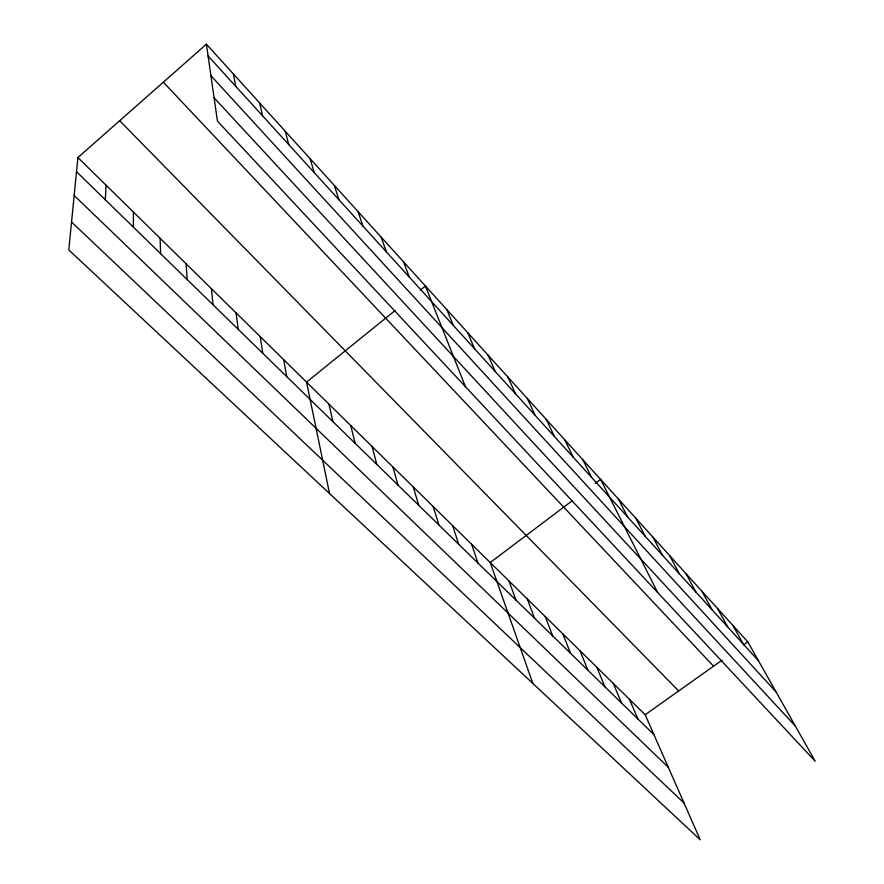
<?xml version="1.0" encoding="UTF-8"?>
<svg xmlns="http://www.w3.org/2000/svg" width="884" height="884" viewBox="0 0 884 884"><rect width="100%" height="100%" fill="white"/><g stroke="black" fill="none" stroke-linecap="round" stroke-linejoin="round"><path stroke-width="1.33" d="M133.351 227.1L133.429 212.072M105.329 199.784L106.047 185.176M77.914 157.551L68.786 249.962L700.227 839.8L645.176 714.736L77.914 157.551L206.403 44.2L747.82 641.894L815.214 761.246L217.431 121.086L206.403 44.2M395.049 310.56L306.549 382.12L329.533 493.537M420.176 290.239L425.425 285.996L465.448 386.673M572.379 500.631L490.233 562.544L532.842 683.442M595.153 483.471L600.601 479.371L657.674 592.534M645.176 714.736L722.106 660.138M743.521 644.933L747.82 641.894M71.549 222.006L684.05 803.048M74.168 195.486L668.326 767.323M76.521 171.706L653.906 734.571M119.671 120.71L678.669 690.968M163.352 82.179L713.565 666.193M214.094 97.77L795.379 726.129M210.922 75.704L776.13 692.028M208.083 55.946L758.483 660.79M732.836 625.353L743.356 644.16M717.532 608.457L727.886 627.165M701.896 591.208L712.095 609.805M685.929 573.572L695.94 592.059M669.608 555.561L679.431 573.915M652.933 537.14L662.558 555.362M635.883 518.322L645.287 536.389M618.435 499.062L627.629 516.985M582.888 459.813L591.595 477.382M564.765 439.823L573.219 457.194M546.235 419.359L554.423 436.53M527.273 398.43L535.174 415.381M507.869 377.004L515.46 393.723M487.99 355.059L495.261 371.523M629.375 699.222L637.928 718.99M467.647 332.594L474.575 348.793M613.253 683.387L621.607 703.089M596.788 667.21L604.943 686.835M446.796 309.577L453.37 325.489M579.981 650.701L587.915 670.238M562.799 633.828L570.511 653.276M545.251 616.59L552.732 635.939M403.535 261.819L409.336 277.101M527.317 598.965L534.544 618.214M508.974 580.954L515.947 600.081M381.07 237.034L386.463 251.962M471.625 544.268L478.034 563.119M358.042 211.607L362.981 226.16M452.597 525.582L458.719 544.29M334.417 185.518L338.881 199.673M433.149 506.477L438.961 525.03M413.259 486.929L418.74 505.317M310.162 158.744L314.14 172.479M392.905 466.94L398.032 485.128M372.065 446.475L376.838 464.476M285.256 131.252L288.714 144.545M350.749 425.536L355.136 443.315M328.914 404.087L332.903 421.635M259.686 103.019L262.581 115.826M233.409 74.013L235.719 86.3M283.642 359.611L286.77 376.661M260.161 336.55L262.813 353.313M236.083 312.903L238.26 329.367M211.409 288.659L213.055 304.803M186.082 263.797L187.187 279.587M160.103 238.271L160.634 253.697"/></g></svg>
